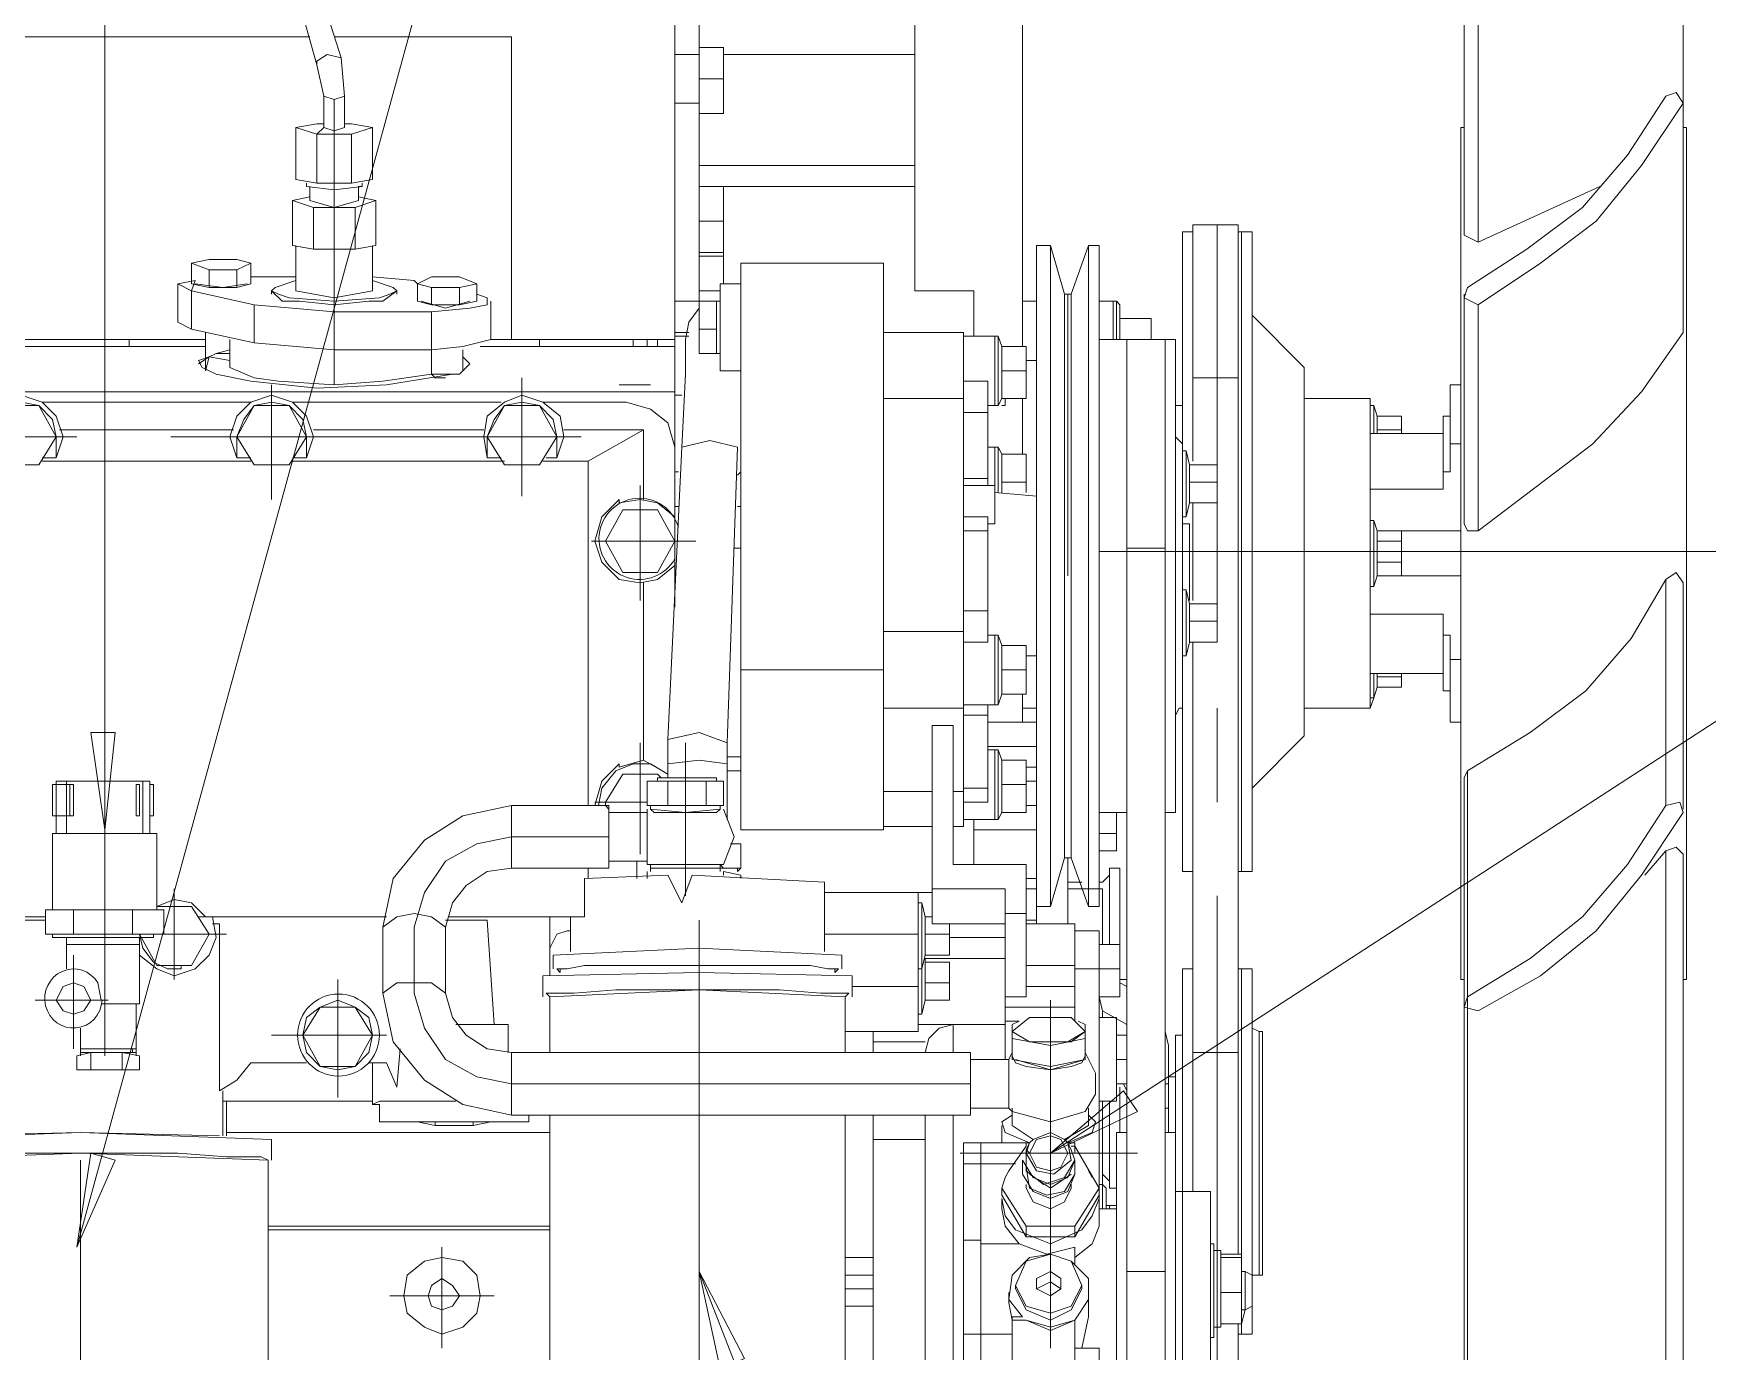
# Model space of a CAD drawing. Header units: millimetres. Extents: x 0.2 to 11.3, y 0.2 to 8.
# Drawn here: x 8.698 to 9.5, y 5.227 to 5.859 of the extents above; entities that cross this region are included whole.
import ezdxf

# ---------------------------------------------------------------- set-up
doc = ezdxf.new("R2010")
doc.units = ezdxf.units.MM
doc.layers.add('PDF_几何图形', color=7, linetype='Continuous')

msp = doc.modelspace()

# ---------------------------------------------------------------- linework, layer by layer
at = {"layer": 'PDF_几何图形', "lineweight": 13}
for points in [[(9.11833, 6.57222), (9.07333, 6.57222), (8.71833, 5.27722)], [(8.73167, 5.47722), (8.73167, 6.57222), (8.76833, 6.57222)], [(9.44833, 5.78556), (9.39, 5.75889), (9.39, 6.07056), (9.38333, 6.07056), (9.38333, 6.07389), (9.385, 6.07556), (9.38333, 6.07389), (9.38333, 6.16056), (9.39, 6.16056)], [(9.39, 6.07056), (9.44167, 6.09056), (9.48833, 6.11889), (9.48833, 5.71556), (9.48833, 5.71889), (9.48833, 6.14056), (9.48833, 6.14222)], [(9.38333, 6.07222), (9.38333, 5.76222), (9.39, 5.75889)], [(9.005, 5.58389), (9.005, 6.03389), (9.01667, 6.03389), (9.01667, 5.72556)], [(8.83667, 5.82889), (8.83333, 5.84389), (8.82167, 5.88556), (8.82167, 5.88722), (8.82667, 5.88889), (8.83167, 5.88889), (8.845, 5.84722), (8.84667, 5.82889), (8.84667, 5.81389)], [(9.11667, 5.87556), (9.11667, 5.88389), (9.12, 5.88722), (9.12, 5.73556), (9.14833, 5.73556), (9.14833, 5.71389), (9.14333, 5.71389), (9.16, 5.71389), (9.16, 5.68056)], [(9.12, 5.88722), (9.17167, 5.88722), (9.17167, 5.70889)], [(8.83, 5.85722), (8.59667, 5.85722)], [(8.84167, 5.85722), (8.92667, 5.85722), (8.92667, 5.71222)], [(8.83333, 5.84389), (8.83333, 5.84556), (8.83833, 5.84889), (8.845, 5.84722)], [(9.005, 5.84889), (9.01667, 5.84889)], [(9.02833, 5.84889), (9.12, 5.84889)], [(9.01667, 5.83722), (9.02833, 5.83722)], [(8.83333, 5.78722), (8.83333, 5.81056), (8.83667, 5.81389), (8.83667, 5.82889), (8.84167, 5.82722), (8.84667, 5.82889), (8.84167, 5.82722), (8.84167, 5.69056)], [(9.385, 5.73722), (9.41333, 5.75556), (9.44, 5.77556), (9.46167, 5.80056), (9.48, 5.82889), (9.485, 5.83056), (9.48833, 5.82556), (9.485, 5.83056)], [(9.005, 5.82556), (9.01667, 5.82556)], [(9.48833, 5.82556), (9.46833, 5.79556), (9.44667, 5.76889), (9.42, 5.74889), (9.39, 5.72889), (9.39, 5.62056), (9.385, 5.62056), (9.38333, 5.62389), (9.385, 5.62056)], [(8.83667, 5.81556), (8.83333, 5.81556), (8.82333, 5.81389), (8.82333, 5.78889), (8.83333, 5.78722), (8.85, 5.78722), (8.86, 5.78889), (8.86, 5.81389), (8.85, 5.81056), (8.83333, 5.81056), (8.82333, 5.81389)], [(8.84167, 5.81222), (8.84667, 5.81389), (8.84167, 5.81222), (8.83667, 5.81389)], [(8.84667, 5.81556), (8.85, 5.81556), (8.86, 5.81389)], [(8.85, 5.81056), (8.85, 5.78722)], [(9.38333, 5.81389), (9.38167, 5.81389), (9.38167, 5.40556), (9.38333, 5.40556)], [(9.48833, 5.40556), (9.49, 5.40556), (9.49, 5.81389), (9.48833, 5.81389)], [(9.01667, 5.79556), (9.12, 5.79556)], [(8.855, 5.78556), (8.84167, 5.78389), (8.82833, 5.78556), (8.82833, 5.78722)], [(8.855, 5.78722), (8.855, 5.78556), (8.85333, 5.78556), (8.85333, 5.77889), (8.84167, 5.77556), (8.83, 5.77889), (8.83, 5.78556)], [(8.83167, 5.75556), (8.83167, 5.77556), (8.82167, 5.77889), (8.83, 5.78056)], [(8.82167, 5.77889), (8.82167, 5.75722), (8.83167, 5.75556), (8.85167, 5.75556), (8.86167, 5.75722), (8.86167, 5.77889)], [(8.83167, 5.77556), (8.85167, 5.77556), (8.86167, 5.77889), (8.85333, 5.78056)], [(9.12, 5.78556), (9.02833, 5.78556), (9.01667, 5.78556), (9.01667, 5.72722), (9.01667, 5.73056), (9.01667, 5.70556), (9.02667, 5.70556)], [(9.02833, 5.78556), (9.02833, 5.73889)], [(8.85167, 5.77556), (8.85167, 5.75556)], [(9.01667, 5.76889), (9.02833, 5.76889)], [(9.25333, 5.76389), (9.24833, 5.76389), (9.24833, 5.66222)], [(9.25333, 5.76722), (9.275, 5.76722), (9.275, 5.27389)], [(9.25333, 5.65556), (9.25333, 5.76722), (9.25333, 5.65389)], [(9.25333, 5.76389), (9.25333, 5.76389)], [(9.265, 5.58222), (9.265, 5.76722)], [(9.275, 5.76389), (9.27667, 5.76389)], [(8.82333, 5.75722), (8.82333, 5.73556), (8.84167, 5.73222), (8.86, 5.73556), (8.86, 5.75722)], [(9.185, 5.44056), (9.185, 5.75722), (9.17833, 5.75722), (9.17833, 5.43222)], [(9.19167, 5.73389), (9.185, 5.75722)], [(9.19167, 5.46389), (9.19167, 5.73389), (9.195, 5.73389), (9.20333, 5.75722)], [(8.80167, 5.74889), (8.80167, 5.73889), (8.795, 5.73722), (8.78167, 5.73722), (8.78167, 5.74556), (8.795, 5.74556), (8.80167, 5.74889), (8.795, 5.75056), (8.78167, 5.75056), (8.77333, 5.74889), (8.78167, 5.74556), (8.78167, 5.73722), (8.77333, 5.73889), (8.77333, 5.74889)], [(9.01667, 5.75389), (9.02833, 5.75389)], [(9.01667, 5.75222), (9.02833, 5.75222)], [(8.77333, 5.71722), (8.76667, 5.72056), (8.76667, 5.73889)], [(8.775, 5.73889), (8.78833, 5.73722), (8.8, 5.73889)], [(8.795, 5.74556), (8.795, 5.73722)], [(8.80167, 5.74222), (8.82333, 5.74222)], [(8.86, 5.74056), (8.87, 5.73722), (8.87167, 5.73556), (8.86833, 5.73389), (8.86333, 5.73222), (8.84167, 5.73056), (8.82, 5.73222), (8.815, 5.73389), (8.81167, 5.73556), (8.81333, 5.73722), (8.82333, 5.74056)], [(8.86, 5.74222), (8.88, 5.74056), (8.88167, 5.73889), (8.88833, 5.74222), (8.90167, 5.74222), (8.91, 5.73889), (8.91, 5.73056)], [(9.03667, 5.73889), (9.02667, 5.73889), (9.02667, 5.69722), (9.03667, 5.69722)], [(8.78, 5.71222), (8.67167, 5.71222), (8.67167, 5.73056)], [(8.81167, 5.73389), (8.81167, 5.73556), (8.81667, 5.73056), (8.825, 5.73056), (8.84167, 5.72889), (8.85833, 5.73056), (8.865, 5.73056), (8.87167, 5.73556), (8.87167, 5.73389)], [(8.88333, 5.73056), (8.895, 5.72722), (8.90667, 5.73056)], [(8.88833, 5.72889), (8.88833, 5.73722)], [(8.91, 5.73389), (8.915, 5.73222), (8.915, 5.72889), (8.90667, 5.72722), (8.88833, 5.72556)], [(8.90167, 5.73722), (8.90167, 5.72889)], [(8.91, 5.73389), (8.91, 5.73389)], [(9.005, 5.71222), (8.91667, 5.71222), (8.91667, 5.73056)], [(9.005, 5.73056), (9.01667, 5.73056), (9.025, 5.73056), (9.02667, 5.73056)], [(9.02667, 5.73556), (9.01667, 5.73556)], [(9.17833, 5.73056), (9.17167, 5.73056)], [(9.17833, 5.44056), (9.185, 5.44056), (9.19167, 5.46389), (9.195, 5.46389), (9.195, 5.73389), (9.19333, 5.73389), (9.19333, 5.59889)], [(9.20833, 5.73056), (9.21667, 5.73056), (9.21667, 5.71222)], [(9.215, 5.71222), (9.215, 5.73056), (9.215, 5.71222)], [(9.21833, 5.71222), (9.21833, 5.72889), (9.21667, 5.73056)], [(9.38333, 5.73222), (9.385, 5.73722), (9.38333, 5.73222), (9.39, 5.72889)], [(9.38333, 5.73389), (9.38333, 5.62389)], [(8.79167, 5.71222), (8.79167, 5.69889), (8.80333, 5.69389), (8.815, 5.69222), (8.84167, 5.69056), (8.865, 5.69222), (8.88833, 5.69556), (8.88833, 5.70722), (8.88833, 5.72556), (8.84167, 5.72556), (8.84167, 5.70722), (8.88833, 5.70722), (8.90333, 5.70889), (8.91667, 5.71222)], [(8.80333, 5.72889), (8.84167, 5.72556)], [(9.00833, 5.66056), (9.01, 5.69556), (9.01, 5.71222), (9.01167, 5.72056), (9.01667, 5.72722)], [(9.21833, 5.72222), (9.23333, 5.72222), (9.23333, 5.71222)], [(9.28167, 5.49722), (9.30667, 5.52222), (9.30667, 5.69889), (9.28167, 5.72389)], [(8.78, 5.71556), (8.78, 5.69722), (8.78167, 5.70389), (8.79167, 5.70222), (8.79167, 5.70556), (8.785, 5.70556), (8.79167, 5.70722), (8.785, 5.70556), (8.78167, 5.70389), (8.77667, 5.70056)], [(9.01167, 5.71556), (9.005, 5.71556)], [(9.01167, 5.71389), (9.005, 5.71389)], [(9.01667, 5.71722), (9.025, 5.71722)], [(9.105, 5.71556), (9.14333, 5.71556), (9.14333, 5.47889)], [(9.155, 5.68056), (9.16, 5.68056), (9.16167, 5.68389), (9.17333, 5.68389), (9.17333, 5.70889), (9.16167, 5.70889), (9.16, 5.71389)], [(9.15833, 5.68056), (9.15833, 5.71389)], [(9.215, 5.71722), (9.215, 5.71722)], [(9.39, 5.62056), (9.445, 5.66222), (9.46833, 5.68722), (9.48833, 5.71556)], [(8.78, 5.70889), (8.66667, 5.70889)], [(8.74333, 5.70889), (8.74333, 5.71222)], [(8.78167, 5.70389), (8.77667, 5.70222), (8.77833, 5.69889), (8.785, 5.69556), (8.80167, 5.69222), (8.83333, 5.68889), (8.86667, 5.69056), (8.89833, 5.69556), (8.90167, 5.69556), (8.90333, 5.69722), (8.90333, 5.70722)], [(8.91167, 5.70889), (9.005, 5.70889)], [(8.94, 5.70889), (8.94, 5.71222)], [(8.985, 5.70889), (8.985, 5.71222)], [(8.99167, 5.70889), (8.99167, 5.71222)], [(8.99667, 5.70889), (8.99667, 5.71222)], [(9.16167, 5.69722), (9.16167, 5.70889)], [(9.20833, 5.46722), (9.21667, 5.46722), (9.21667, 5.48556), (9.20833, 5.48556), (9.22167, 5.48556), (9.22167, 5.71222), (9.20833, 5.71222)], [(9.22167, 5.71222), (9.22167, 5.71222)], [(9.24, 5.71222), (9.24, 5.71222)], [(8.785, 5.70556), (8.785, 5.70556)], [(8.90333, 5.69722), (8.90667, 5.70056), (8.90333, 5.70389), (8.90667, 5.70056)], [(9.17333, 5.70222), (9.17833, 5.70222)], [(8.81167, 5.69056), (8.81167, 5.63556)], [(8.89, 5.69389), (8.895, 5.69389), (8.89, 5.69389), (8.88833, 5.69556), (8.90167, 5.69556)], [(8.93167, 5.69389), (8.93167, 5.63722)], [(8.97833, 5.69056), (8.99333, 5.69056), (8.97833, 5.69056)], [(9.14333, 5.69222), (9.155, 5.69222), (9.155, 5.64222)], [(9.16167, 5.68389), (9.16167, 5.69722), (9.17333, 5.69722)], [(9.25333, 5.69389), (9.275, 5.69389)], [(9.37333, 5.64889), (9.37667, 5.64889), (9.37667, 5.69056), (9.38167, 5.69056)], [(8.525, 5.68722), (9.005, 5.68722)], [(8.70833, 5.65556), (8.71167, 5.66556), (8.70833, 5.67556), (8.70167, 5.68222), (8.69167, 5.68556), (8.68167, 5.68222), (8.675, 5.67556), (8.67167, 5.66556), (8.675, 5.65556)], [(8.70167, 5.65556), (8.70833, 5.65556), (8.70833, 5.66556), (8.70667, 5.67389), (8.7, 5.68056), (8.69167, 5.68222), (8.68333, 5.68056), (8.67667, 5.67389), (8.675, 5.66556), (8.68333, 5.65222), (8.7, 5.65222), (8.70833, 5.66556), (8.7, 5.68056), (8.68333, 5.68056), (8.675, 5.66556), (8.675, 5.65556), (8.68167, 5.65556)], [(8.70167, 5.68222), (8.80167, 5.68222)], [(8.82833, 5.65556), (8.83167, 5.66556), (8.82833, 5.67556), (8.82167, 5.68222), (8.81167, 5.68556), (8.80167, 5.68222), (8.795, 5.67556), (8.79167, 5.66556), (8.795, 5.65556)], [(8.82167, 5.65556), (8.82833, 5.65556), (8.82833, 5.66556), (8.82667, 5.67389), (8.82, 5.68056), (8.81167, 5.68222), (8.80333, 5.68056), (8.79833, 5.67389), (8.795, 5.66556), (8.80333, 5.65222), (8.82, 5.65222), (8.82833, 5.66556), (8.82, 5.68056), (8.80333, 5.68056), (8.795, 5.66556), (8.795, 5.65556), (8.80167, 5.65556)], [(8.82167, 5.68222), (8.92167, 5.68222)], [(8.94833, 5.65556), (8.95167, 5.66556), (8.95, 5.67556), (8.94167, 5.68222), (8.93167, 5.68556), (8.92333, 5.68222), (8.915, 5.67556), (8.91333, 5.66556), (8.915, 5.65556)], [(8.94333, 5.65556), (8.94833, 5.65556), (8.94833, 5.66556), (8.94667, 5.67389), (8.94, 5.68056), (8.93167, 5.68222), (8.92333, 5.68056), (8.91833, 5.67389), (8.915, 5.66556), (8.92333, 5.65222), (8.94, 5.65222), (8.94833, 5.66556), (8.94, 5.68056), (8.92333, 5.68056), (8.915, 5.66556), (8.915, 5.65556), (8.92167, 5.65556)], [(8.94167, 5.68222), (8.98167, 5.68222), (8.99333, 5.67889), (9.00167, 5.67222), (9.005, 5.66056)], [(9.005, 5.68556), (9.00833, 5.68556)], [(9.03667, 5.68556), (9.03667, 5.68556)], [(9.105, 5.68389), (9.14333, 5.68389)], [(9.16167, 5.68056), (9.16333, 5.68056), (9.16333, 5.68389)], [(9.17167, 5.65722), (9.17167, 5.68389)], [(9.30667, 5.68389), (9.33833, 5.68389), (9.33833, 5.53556), (9.34, 5.54056), (9.34, 5.55222)], [(9.03667, 5.67556), (9.03667, 5.67722)], [(9.14333, 5.67722), (9.155, 5.67722)], [(9.24833, 5.68056), (9.245, 5.68056)], [(9.33833, 5.68056), (9.34, 5.68056), (9.34, 5.66722)], [(9.33833, 5.64056), (9.37333, 5.64056), (9.37333, 5.67556), (9.37667, 5.67556)], [(9.34167, 5.67556), (9.34, 5.68056)], [(9.35333, 5.66722), (9.35333, 5.67556), (9.34167, 5.67556), (9.34167, 5.66889), (9.35333, 5.66889)], [(8.79333, 5.66889), (8.71, 5.66889)], [(8.91333, 5.66889), (8.83167, 5.66889)], [(8.94167, 5.65389), (8.96333, 5.65389), (8.99, 5.66889), (8.95167, 5.66889)], [(8.99, 5.63556), (8.99, 5.66889)], [(9.78333, 5.66722), (9.76333, 5.66722), (9.71667, 5.66722), (9.185, 5.32222)], [(9.37333, 5.66722), (9.33833, 5.66722)], [(9.34167, 5.66722), (9.34167, 5.66889)], [(8.67333, 5.66556), (8.71833, 5.66556)], [(8.76333, 5.66556), (8.96, 5.66556)], [(9.155, 5.62389), (9.15833, 5.62389), (9.15833, 5.66056)], [(9.155, 5.66056), (9.16, 5.66056), (9.16, 5.63889)], [(9.16, 5.66056), (9.16167, 5.65722), (9.17333, 5.65722), (9.17333, 5.63889)], [(9.245, 5.66556), (9.24833, 5.66222), (9.24833, 5.53556), (9.24833, 5.45722), (9.25333, 5.45722), (9.25333, 5.56556)], [(9.24833, 5.65889), (9.25, 5.65889), (9.25, 5.62722)], [(9.25167, 5.65222), (9.25, 5.65889)], [(9.37667, 5.66222), (9.38167, 5.66222)], [(8.70167, 5.65389), (8.80167, 5.65389)], [(8.82167, 5.65389), (8.92333, 5.65389)], [(8.96333, 5.65389), (8.96333, 5.48889)], [(9.16167, 5.64389), (9.16167, 5.65722)], [(9.24833, 5.62722), (9.25, 5.62722), (9.25167, 5.63389), (9.265, 5.63389), (9.265, 5.65222), (9.25167, 5.65222), (9.25167, 5.64389), (9.265, 5.64389)], [(8.98833, 5.58722), (8.98833, 5.64222)], [(9.005, 5.64889), (9.00667, 5.64889)], [(9.035, 5.64722), (9.03667, 5.64889)], [(9.155, 5.64556), (9.14333, 5.64556)], [(9.14333, 5.64222), (9.15833, 5.64222)], [(9.16167, 5.63889), (9.16167, 5.64389), (9.17333, 5.64389)], [(9.25167, 5.63389), (9.25167, 5.64389)], [(9.005, 5.60389), (8.99667, 5.59722), (8.98833, 5.59556), (8.97833, 5.59722), (8.97, 5.60556), (8.96667, 5.61556), (8.97, 5.62722), (8.97833, 5.63556), (8.97833, 5.63389), (8.98833, 5.63556), (8.99667, 5.63389), (9.005, 5.62722)], [(9.15833, 5.63889), (9.17833, 5.63722)], [(9.25333, 5.63389), (9.25333, 5.58722), (9.25333, 5.63222)], [(9.00667, 5.63222), (9.005, 5.63222)], [(9.035, 5.63222), (9.03667, 5.63222)], [(9.14333, 5.56722), (9.155, 5.56722), (9.155, 5.62722), (9.14333, 5.62722)], [(9.33833, 5.62556), (9.34, 5.62556), (9.34, 5.59389)], [(9.34, 5.62556), (9.34167, 5.62056), (9.34167, 5.61556)], [(9.14333, 5.62056), (9.155, 5.62056)], [(9.24833, 5.62389), (9.25167, 5.62389), (9.25167, 5.58722)], [(9.34167, 5.60556), (9.34167, 5.59889), (9.35333, 5.59889), (9.35333, 5.62056), (9.34167, 5.62056), (9.38167, 5.62056)], [(8.965, 5.61556), (9.015, 5.61556)], [(9.03333, 5.61222), (9.03667, 5.61222)], [(9.20833, 5.61056), (9.54333, 5.61056)], [(9.22167, 5.61222), (9.24, 5.61222)], [(9.35333, 5.61556), (9.34167, 5.61556), (9.34167, 5.60556), (9.35333, 5.60556)], [(8.96667, 5.48889), (8.97, 5.50056), (8.97833, 5.50889), (8.97833, 5.50722), (8.99, 5.51056), (8.99, 5.59556)], [(8.97833, 5.59722), (8.97833, 5.59722)], [(9.33833, 5.59389), (9.34, 5.59389), (9.34167, 5.59889), (9.38167, 5.59889)], [(9.385, 5.50556), (9.38333, 5.50222), (9.38333, 5.08556), (9.385, 5.08389), (9.385, 5.50556), (9.415, 5.52389), (9.44167, 5.54389), (9.46333, 5.56889), (9.48, 5.59722), (9.48, 5.48889), (9.46167, 5.46056), (9.44, 5.43556), (9.415, 5.41556), (9.385, 5.39722)], [(9.485, 5.60056), (9.48833, 5.59556), (9.485, 5.60056), (9.48, 5.59722)], [(9.48833, 5.48722), (9.48833, 5.59556)], [(9.24833, 5.59222), (9.25, 5.59222), (9.25, 5.56056)], [(9.24833, 5.56056), (9.25, 5.56056), (9.25167, 5.56722), (9.265, 5.56722), (9.265, 5.58556), (9.25167, 5.58556), (9.25167, 5.57722), (9.265, 5.57722)], [(9.25167, 5.58556), (9.25, 5.59222)], [(9.14333, 5.58222), (9.155, 5.58222)], [(9.33833, 5.58056), (9.37333, 5.58056), (9.37333, 5.54389), (9.37667, 5.54389)], [(9.105, 5.57222), (9.14333, 5.57222)], [(9.14333, 5.53722), (9.16, 5.53722), (9.16167, 5.54222), (9.17333, 5.54222), (9.17333, 5.56556), (9.16167, 5.56556), (9.16, 5.57056)], [(9.155, 5.57056), (9.16, 5.57056), (9.16, 5.53722)], [(9.15833, 5.57056), (9.15833, 5.53722)], [(9.25167, 5.56722), (9.25167, 5.57722)], [(9.37333, 5.57056), (9.37667, 5.57056), (9.37667, 5.52889), (9.38167, 5.52889)], [(9.16167, 5.55389), (9.16167, 5.56556)], [(9.25333, 5.56722), (9.25333, 5.30389), (9.25333, 5.41056), (9.24833, 5.41056), (9.24833, 5.30389), (9.245, 5.30389), (9.245, 5.37889), (9.245, 5.33222), (9.24, 5.33222), (9.24, 5.18222), (9.245, 5.18222), (9.245, 5.33222), (9.24167, 5.33222), (9.24167, 5.37389), (9.24, 5.38056)], [(9.03667, 5.55389), (9.105, 5.55389)], [(9.16167, 5.54222), (9.16167, 5.55389), (9.17333, 5.55389)], [(9.17333, 5.56056), (9.17833, 5.56056)], [(9.37667, 5.55889), (9.38167, 5.55889)], [(9.33833, 5.54056), (9.34, 5.54056), (9.34167, 5.54556), (9.35333, 5.54556), (9.35333, 5.55222)], [(9.33833, 5.55222), (9.37333, 5.55222)], [(9.34167, 5.55222), (9.34167, 5.54556)], [(9.34167, 5.55056), (9.35333, 5.55056)], [(9.17167, 5.52889), (9.17167, 5.54222)], [(9.105, 5.53556), (9.14333, 5.53556)], [(9.14333, 5.49056), (9.155, 5.49056), (9.155, 5.53722)], [(9.14333, 5.53222), (9.155, 5.53222)], [(9.17167, 5.53556), (9.17833, 5.53556)], [(9.24667, 5.53556), (9.24833, 5.53556), (9.24667, 5.53556), (9.245, 5.53222)], [(9.265, 5.53556), (9.265, 5.49056)], [(9.30667, 5.53556), (9.33833, 5.53556)], [(8.73167, 5.52222), (8.73167, 5.36889)], [(9.16333, 5.39722), (9.17333, 5.39722), (9.17333, 5.46056), (9.13833, 5.46056), (9.13833, 5.52722), (9.12833, 5.52722), (9.12833, 5.43222), (9.16333, 5.43222)], [(9.155, 5.52889), (9.17833, 5.52889)], [(8.98833, 5.51889), (8.98833, 5.46556)], [(9.00167, 5.52056), (9.00167, 5.50889)], [(9.01, 5.44556), (9.01, 5.51889)], [(9.03, 5.50889), (9.03, 5.51889)], [(9.13833, 5.47889), (9.14333, 5.47889), (9.14333, 5.48222), (9.16, 5.48222), (9.16167, 5.48556), (9.17333, 5.48556), (9.17333, 5.51056), (9.16167, 5.51056), (9.16, 5.51556)], [(9.155, 5.51722), (9.17833, 5.51722)], [(9.155, 5.51556), (9.16, 5.51556), (9.16, 5.48222)], [(9.15833, 5.51556), (9.15833, 5.48222)], [(8.99, 5.51056), (9.00167, 5.50389), (8.99333, 5.50889), (8.985, 5.50889), (8.97667, 5.50556), (8.97, 5.49722), (8.96833, 5.48889)], [(9.00167, 5.50222), (9.00167, 5.50889), (9.01667, 5.51056), (9.03, 5.50889), (9.03, 5.48389)], [(9.03, 5.48222), (9.03, 5.51222), (9.03667, 5.51222)], [(9.03, 5.50556), (9.03, 5.50556)], [(9.03, 5.50556), (9.03667, 5.50556)], [(9.16167, 5.49889), (9.16167, 5.51056)], [(9.17333, 5.50722), (9.17833, 5.50722)], [(8.70833, 5.47556), (8.70833, 5.50056), (8.75333, 5.50056), (8.75333, 5.47556)], [(8.71333, 5.50056), (8.71333, 5.47556)], [(8.715, 5.48389), (8.715, 5.49889)], [(8.75, 5.47556), (8.75, 5.50056)], [(8.75333, 5.48389), (8.755, 5.48389), (8.755, 5.49889), (8.75333, 5.49889)], [(8.97333, 5.46222), (8.99167, 5.46222), (8.99167, 5.48556), (8.97333, 5.48556), (8.97333, 5.48722), (8.97167, 5.48889), (8.97167, 5.49056), (8.98, 5.50389), (8.99667, 5.50389), (8.99833, 5.50222)], [(8.99667, 5.50222), (8.99667, 5.50056), (8.99167, 5.50056), (9.00167, 5.50056)], [(9.02833, 5.50056), (9.02833, 5.48889), (9.02, 5.48889), (9.00167, 5.48889), (8.99167, 5.48889), (8.99167, 5.50056)], [(8.99667, 5.50222), (9.025, 5.50222), (8.99667, 5.50222)], [(9.025, 5.50056), (8.99667, 5.50056)], [(9.00167, 5.48889), (9.00167, 5.50056), (9.02, 5.50056), (9.02833, 5.50056), (9.025, 5.50056), (9.025, 5.50222)], [(9.02, 5.50056), (9.02, 5.48889)], [(9.14333, 5.49722), (9.155, 5.49722)], [(9.16167, 5.48556), (9.16167, 5.49889), (9.17333, 5.49889)], [(9.17333, 5.50056), (9.17833, 5.50056)], [(8.99167, 5.49056), (8.96667, 5.49056)], [(9.105, 5.49556), (9.12833, 5.49556)], [(9.13833, 5.49556), (9.14333, 5.49556)], [(9.48667, 5.49056), (9.48833, 5.48556), (9.48667, 5.49056), (9.48, 5.48889)], [(8.865, 5.43056), (8.87, 5.45389), (8.885, 5.47222), (8.90333, 5.48389), (8.92667, 5.48889)], [(9.02833, 5.48722), (9.03333, 5.47389), (9.02833, 5.46056), (8.99167, 5.46056), (8.99167, 5.46222)], [(8.99167, 5.48556), (8.99167, 5.48722)], [(9.015, 5.48889), (8.99333, 5.48889), (8.99333, 5.48722), (9.01, 5.48556), (9.02667, 5.48722), (9.02667, 5.48889), (9.02167, 5.48889)], [(9.02667, 5.48722), (9.025, 5.48556), (8.995, 5.48556), (8.99333, 5.48722)], [(9.17333, 5.48889), (9.17833, 5.48889)], [(9.22167, 5.48556), (9.22167, 5.48556)], [(9.24, 5.48556), (9.24, 5.48556)], [(9.38333, 5.39222), (9.385, 5.39722), (9.38333, 5.39222), (9.39, 5.39056), (9.42, 5.40722), (9.44667, 5.42889), (9.46833, 5.45556), (9.48833, 5.48556)], [(8.76, 5.43889), (8.70333, 5.43889), (8.70333, 5.42722), (8.76, 5.42722), (8.76, 5.43889), (8.75667, 5.43889), (8.75667, 5.47556), (8.70667, 5.47556), (8.70667, 5.43889)], [(8.97333, 5.47389), (8.92667, 5.47389), (8.91, 5.47056), (8.895, 5.46222), (8.885, 5.44722), (8.88, 5.43056), (8.88, 5.39889), (8.885, 5.38222), (8.895, 5.36722), (8.91, 5.35889), (8.92667, 5.35556), (9.14667, 5.35556)], [(9.105, 5.47889), (9.12833, 5.47889)], [(9.14833, 5.47722), (9.17833, 5.47722)], [(9.20833, 5.47556), (9.21667, 5.47556)], [(9.03167, 5.47056), (9.03667, 5.47056), (9.03667, 5.45889), (9.035, 5.45722), (9.035, 5.45889), (9.03667, 5.45889), (9.02833, 5.45889), (9.02667, 5.46056), (9.02667, 5.45722)], [(9.47, 5.45556), (9.48, 5.46722)], [(9.485, 5.16722), (9.48833, 5.16222), (9.485, 5.16722), (9.48, 5.16556), (9.48, 5.46722), (9.485, 5.46889), (9.48833, 5.46556), (9.48833, 5.16389)], [(8.895, 5.43056), (8.89833, 5.44222), (8.905, 5.45056), (8.915, 5.45722), (8.92667, 5.45889)], [(8.96333, 5.45889), (8.96333, 5.45389)], [(8.98667, 5.45389), (8.98667, 5.46222)], [(8.99167, 5.45722), (8.99167, 5.45389)], [(8.99333, 5.46056), (8.99333, 5.45722)], [(8.99333, 5.45889), (8.99333, 5.45889)], [(8.99333, 5.45889), (9.02667, 5.45889), (9.035, 5.45889)], [(9.03667, 5.45389), (9.03667, 5.45556), (9.02833, 5.45722), (9.02833, 5.45556)], [(9.19333, 5.43222), (9.19333, 5.46389)], [(9.195, 5.46389), (9.20333, 5.44056)], [(9.21333, 5.42222), (9.21333, 5.45889), (9.21833, 5.45889), (9.21833, 5.42222)], [(9.25333, 5.45722), (9.25333, 5.45722)], [(9.275, 5.45722), (9.27667, 5.45722)], [(8.89667, 5.43556), (8.96167, 5.43556), (8.96167, 5.45389), (9.00167, 5.45556), (9.00833, 5.44222), (9.01333, 5.45556), (9.07667, 5.45222), (9.07667, 5.41889)], [(9.17333, 5.45389), (9.17833, 5.45389)], [(9.20833, 5.45222), (9.21, 5.45222), (9.21333, 5.45556)], [(8.74833, 5.42722), (8.75667, 5.41222), (8.77333, 5.41222), (8.78167, 5.42722), (8.77333, 5.44056), (8.75667, 5.44056), (8.765, 5.44389), (8.77333, 5.44222), (8.78, 5.43556)], [(8.765, 5.44889), (8.765, 5.40556)], [(9.08667, 5.38056), (9.12167, 5.38056), (9.12167, 5.44722), (9.12833, 5.44722), (9.07667, 5.44722)], [(9.12167, 5.44222), (9.12333, 5.44222), (9.125, 5.43556), (9.12833, 5.43556)], [(9.12333, 5.38889), (9.12333, 5.44222)], [(9.12833, 5.44889), (9.16333, 5.44889), (9.16333, 5.36722)], [(9.17333, 5.44889), (9.17833, 5.44889)], [(9.19333, 5.44889), (9.21, 5.44889), (9.21, 5.42222)], [(9.265, 5.44556), (9.265, 5.21722)], [(8.67, 5.41722), (8.67, 5.41556), (8.68, 5.42222), (8.68333, 5.43389), (8.70333, 5.43389)], [(8.68167, 5.43556), (8.68333, 5.43556), (8.70333, 5.43556)], [(8.71667, 5.43889), (8.71667, 5.42722)], [(8.745, 5.43889), (8.745, 5.42722)], [(8.74833, 5.41722), (8.75667, 5.41056), (8.765, 5.40722), (8.775, 5.41056), (8.78167, 5.41722), (8.785, 5.42556), (8.78333, 5.43556)], [(8.75667, 5.44056), (8.75667, 5.44056)], [(8.77667, 5.43556), (8.86667, 5.43556)], [(8.895, 5.43389), (8.915, 5.43389), (8.91833, 5.38389), (8.925, 5.38389), (8.9, 5.38389)], [(8.945, 5.43556), (8.945, 5.40722)], [(8.955, 5.41889), (8.955, 5.43556)], [(9.01667, 5.43389), (9.01667, 5.20389)], [(9.125, 5.41722), (9.125, 5.43556), (9.125, 5.42722), (9.13667, 5.42722)], [(9.16333, 5.43722), (9.17333, 5.43722)], [(9.17333, 5.43389), (9.17833, 5.43389)], [(8.70667, 5.42722), (8.70667, 5.42556), (8.755, 5.42556), (8.755, 5.42722)], [(8.71333, 5.42556), (8.71333, 5.42556)], [(8.71333, 5.42222), (8.71333, 5.42556), (8.71333, 5.41056)], [(8.73, 5.39389), (8.74833, 5.39389), (8.74833, 5.42556), (8.74833, 5.42222)], [(8.79, 5.42722), (8.74667, 5.42722)], [(8.75, 5.42056), (8.74833, 5.42722), (8.75, 5.42056), (8.755, 5.41389), (8.76167, 5.41056), (8.76833, 5.41056), (8.76833, 5.41222)], [(8.74833, 5.42556), (8.74833, 5.42556)], [(8.82833, 5.36556), (8.80167, 5.36556), (8.795, 5.35722), (8.78667, 5.35222), (8.78667, 5.43222), (8.78333, 5.43222)], [(8.955, 5.42889), (8.95333, 5.42889), (8.94833, 5.42722), (8.945, 5.42056)], [(9.12167, 5.42722), (9.07667, 5.42722)], [(9.12167, 5.41056), (9.12333, 5.41056), (9.125, 5.41722), (9.13667, 5.41722), (9.13667, 5.43222)], [(9.13667, 5.42556), (9.16333, 5.42556)], [(9.17333, 5.43222), (9.19667, 5.43222), (9.19667, 5.38556)], [(9.19667, 5.42889), (9.20833, 5.42889), (9.20833, 5.29556), (9.20833, 5.30556)], [(8.71333, 5.42222), (8.71333, 5.42222)], [(8.715, 5.42222), (8.715, 5.42222)], [(8.71667, 5.41722), (8.71667, 5.37222)], [(8.74833, 5.42222), (8.74833, 5.42222)], [(8.74833, 5.42222), (8.74833, 5.42222)], [(8.74833, 5.42222), (8.74833, 5.42222)], [(8.74833, 5.42222), (8.74833, 5.42222)], [(8.94667, 5.41056), (8.94667, 5.41722), (9.01667, 5.42056), (9.085, 5.41722), (9.085, 5.41056)], [(9.20833, 5.39722), (9.21833, 5.39722), (9.21833, 5.42222), (9.20833, 5.42222), (9.20833, 5.39722), (9.21, 5.39056), (9.21, 5.38722)], [(9.09, 5.39722), (9.09, 5.40722), (9.01667, 5.40889), (8.94167, 5.40722), (8.94167, 5.39722)], [(8.95, 5.41056), (8.95, 5.40889), (8.94833, 5.41056), (8.95333, 5.41056), (8.96167, 5.41222), (9.01667, 5.41222), (9.07, 5.41222), (9.07833, 5.41056), (9.08333, 5.41056), (9.08167, 5.40889), (9.08167, 5.41056)], [(9.12167, 5.38889), (9.12333, 5.38889), (9.125, 5.39556), (9.13667, 5.39556), (9.13667, 5.41389), (9.125, 5.41389), (9.125, 5.39556)], [(9.125, 5.41389), (9.125, 5.41556), (9.16333, 5.41556)], [(9.17333, 5.41222), (9.19667, 5.41222)], [(9.19667, 5.41056), (9.20833, 5.41056), (9.21833, 5.41056)], [(9.25333, 5.41056), (9.25333, 5.41056)], [(9.26667, 5.24056), (9.27667, 5.24056), (9.27667, 5.23556), (9.28167, 5.23556), (9.28167, 5.41056), (9.27667, 5.41056), (9.27667, 5.27389), (9.26667, 5.27389)], [(9.275, 5.41056), (9.27667, 5.41056)], [(8.72833, 5.40389), (8.73, 5.39556)], [(8.84333, 5.40556), (8.84333, 5.34889)], [(9.09, 5.40222), (9.12167, 5.40222)], [(9.125, 5.40389), (9.13667, 5.40389)], [(9.17333, 5.40222), (9.19667, 5.40222)], [(9.21833, 5.40556), (9.22167, 5.40556)], [(9.21833, 5.40389), (9.22167, 5.40222)], [(8.69833, 5.39556), (8.73333, 5.39556)], [(8.74667, 5.39389), (8.74667, 5.37056), (8.72, 5.37056), (8.72, 5.37222), (8.745, 5.37222), (8.745, 5.37056), (8.74667, 5.37056), (8.74667, 5.36889)], [(8.92667, 5.34056), (8.90333, 5.34556), (8.885, 5.35722), (8.87, 5.37556), (8.865, 5.39889)], [(8.92667, 5.37056), (8.915, 5.37222), (8.905, 5.37889), (8.89833, 5.38722), (8.895, 5.39889)], [(8.945, 5.39722), (8.94333, 5.39889), (8.95667, 5.39889), (8.97667, 5.40056), (9.01667, 5.40056), (9.055, 5.40056), (9.075, 5.39889), (9.08833, 5.39889), (9.08667, 5.39722)], [(9.08667, 5.37056), (9.08667, 5.39722), (9.01667, 5.40056), (8.945, 5.39722), (8.945, 5.37056), (8.945, 5.37889)], [(9.185, 5.39556), (9.185, 5.22889)], [(9.16333, 5.39222), (9.19667, 5.39222)], [(9.16333, 5.38556), (9.17, 5.38556), (9.16667, 5.38389), (9.16667, 5.36722), (9.185, 5.36389), (9.20167, 5.36722), (9.185, 5.36222), (9.16833, 5.36722)], [(9.16667, 5.38056), (9.175, 5.37556), (9.195, 5.37556), (9.20167, 5.38056), (9.195, 5.38722), (9.175, 5.38722), (9.16667, 5.38056), (9.175, 5.37556), (9.19333, 5.37556), (9.20167, 5.38056)], [(9.18667, 5.38722), (9.185, 5.38722), (9.18167, 5.38722)], [(9.19833, 5.38556), (9.20167, 5.38389), (9.20167, 5.36722)], [(9.20833, 5.38722), (9.21667, 5.38722), (9.21667, 5.34722), (9.21667, 5.37889), (9.22167, 5.37889)], [(9.21, 5.39056), (9.22167, 5.38389)], [(8.74667, 5.37222), (8.72, 5.37222), (8.72, 5.36889), (8.72, 5.37056), (8.72, 5.38222)], [(8.81167, 5.37889), (8.86667, 5.37889)], [(8.925, 5.37056), (8.925, 5.38389)], [(9.1, 5.38056), (9.1, 5.37056)], [(9.12167, 5.38389), (9.16333, 5.38389)], [(9.125, 5.37056), (9.12667, 5.37722), (9.13167, 5.38222), (9.13833, 5.38389), (9.13833, 5.37056)], [(9.20167, 5.37722), (9.185, 5.37389), (9.16667, 5.37722)], [(9.24833, 5.37889), (9.245, 5.37889)], [(9.28167, 5.38222), (9.285, 5.38056), (9.28667, 5.38056)], [(8.74833, 5.36889), (8.74833, 5.36222), (8.74, 5.36222), (8.725, 5.36222), (8.71833, 5.36222), (8.71833, 5.36889), (8.725, 5.37056), (8.74, 5.37056), (8.74833, 5.36889), (8.74833, 5.36222), (8.74, 5.36222), (8.74, 5.37056)], [(8.71833, 5.36889), (8.71833, 5.36222), (8.725, 5.36222), (8.74, 5.36222)], [(8.72, 5.37056), (8.72, 5.37056)], [(8.725, 5.37056), (8.725, 5.36222)], [(8.85833, 5.36556), (8.86667, 5.36556), (8.87167, 5.35389), (8.87333, 5.37222)], [(9.1, 5.37556), (9.125, 5.37556)], [(9.165, 5.36722), (9.16667, 5.37056)], [(9.2, 5.36556), (9.20167, 5.36889), (9.2, 5.36556), (9.195, 5.36389), (9.185, 5.36222), (9.17333, 5.36389), (9.16833, 5.36556), (9.16667, 5.36889)], [(9.185, 5.36389), (9.185, 5.37389)], [(9.20167, 5.37056), (9.20667, 5.36056), (9.20667, 5.35056), (9.20167, 5.34222)], [(9.25333, 5.37056), (9.275, 5.37056)], [(8.86, 5.36556), (8.86, 5.34556)], [(9.14667, 5.34389), (9.165, 5.34389), (9.165, 5.36722), (9.14667, 5.36722)], [(9.21667, 5.36722), (9.22167, 5.36722)], [(9.21667, 5.35556), (9.22167, 5.35556)], [(9.21833, 5.35556), (9.22, 5.35556), (9.22167, 5.35222)], [(9.21833, 5.35389), (9.21833, 5.33222)], [(9.24, 5.35556), (9.24167, 5.35556)], [(9.24167, 5.35889), (9.245, 5.35889)], [(9.28667, 5.35556), (9.28667, 5.35556)], [(9.28667, 5.28889), (9.28667, 5.35556)], [(8.78833, 5.35222), (8.78833, 5.33056)], [(8.78833, 5.34722), (8.86, 5.34722)], [(8.79, 5.33222), (8.79, 5.33056), (8.79, 5.34722)], [(8.86333, 5.33722), (8.86333, 5.34556), (8.86, 5.34556), (8.86333, 5.34722), (8.9, 5.34722)], [(9.20833, 5.30722), (9.21, 5.30722), (9.21, 5.34722)], [(9.20833, 5.34722), (9.21667, 5.34722)], [(9.21333, 5.34722), (9.21333, 5.30556), (9.21667, 5.30556)], [(8.86333, 5.33722), (8.935, 5.33722), (8.86333, 5.33722)], [(8.89, 5.33722), (8.89, 5.33556)], [(8.935, 5.34056), (8.935, 5.33722)], [(8.945, 5.34056), (8.945, 5.20389), (9.01667, 5.20556), (9.08667, 5.20389), (9.08667, 5.34056)], [(9.08667, 5.21056), (9.1, 5.21056), (9.1, 5.34056)], [(9.125, 4.80389), (9.125, 5.34056)], [(9.13833, 5.34056), (9.13833, 4.80389)], [(9.16667, 5.34056), (9.16167, 5.33722), (9.16333, 5.33222), (9.175, 5.32722), (9.17333, 5.32222), (9.17833, 5.31389), (9.18667, 5.31222), (9.195, 5.31889), (9.19333, 5.32722), (9.195, 5.32722), (9.19667, 5.32722), (9.19667, 5.32222)], [(9.165, 5.34389), (9.16667, 5.34222), (9.185, 5.33722), (9.20167, 5.34222), (9.185, 5.33722), (9.16667, 5.34222)], [(9.19333, 5.32722), (9.19167, 5.32889), (9.185, 5.33222), (9.17667, 5.32889), (9.16667, 5.33556), (9.16667, 5.34389)], [(9.20333, 5.34389), (9.20333, 5.33556), (9.19167, 5.32889)], [(9.20333, 5.34056), (9.20667, 5.33722), (9.205, 5.33222), (9.19333, 5.32722), (9.195, 5.32389)], [(9.24, 5.34389), (9.24167, 5.34389)], [(8.81167, 5.31889), (8.81167, 5.32889), (8.72, 5.33222), (8.62833, 5.32889), (8.62833, 5.31889), (8.63, 5.31889), (8.63, 4.97222)], [(8.65167, 5.33056), (8.72, 5.33222), (8.78667, 5.33056)], [(8.79, 5.33222), (8.79, 5.33222)], [(9.125, 5.32889), (9.1, 5.32889)], [(9.16167, 5.32722), (9.16167, 5.33556)], [(9.19667, 5.31889), (9.19333, 5.31056), (9.185, 5.30722), (9.17667, 5.31056), (9.17167, 5.31889), (9.17167, 5.31222), (9.17667, 5.30389), (9.185, 5.30056), (9.19333, 5.30389), (9.19667, 5.31222), (9.19667, 5.31889), (9.195, 5.32389), (9.19667, 5.31889), (9.19167, 5.31056), (9.18167, 5.30722), (9.17333, 5.31389), (9.17333, 5.32389), (9.175, 5.32222), (9.17833, 5.32889), (9.185, 5.33056), (9.19, 5.32889), (9.19333, 5.32222), (9.19, 5.31556), (9.185, 5.31389), (9.17833, 5.31556), (9.175, 5.32222)], [(9.175, 5.32722), (9.17667, 5.32889), (9.175, 5.32722), (9.17333, 5.32722)], [(9.19667, 5.27222), (9.205, 5.27889), (9.20833, 5.28722), (9.20833, 5.33556)], [(9.20833, 5.33222), (9.20833, 5.33222)], [(9.22167, 5.33056), (9.22167, 5.33222)], [(9.24, 5.33222), (9.24, 5.33056)], [(8.81, 5.31889), (8.72, 5.32222), (8.63, 5.31889), (8.62833, 5.31889), (8.63167, 5.32056), (8.64833, 5.32056), (8.67167, 5.32222), (8.72, 5.32222), (8.76667, 5.32222), (8.79, 5.32056), (8.80667, 5.32056), (8.81, 5.31889), (8.81, 4.97222)], [(9.14167, 5.32222), (9.22667, 5.32222)], [(9.15167, 5.19222), (9.14333, 5.19222), (9.14333, 5.32722), (9.17333, 5.32722), (9.17333, 5.32556), (9.165, 5.31389), (9.16333, 5.31056), (9.16167, 5.30556), (9.16167, 5.30222), (9.17333, 5.28222), (9.17333, 5.28722), (9.16167, 5.30556)], [(9.15167, 5.32722), (9.15167, 5.19056), (9.19667, 5.19056)], [(9.17333, 5.32222), (9.175, 5.32722), (9.17333, 5.32389)], [(9.195, 5.32556), (9.19667, 5.32556), (9.20833, 5.30556), (9.19667, 5.28722), (9.19667, 5.28222), (9.20833, 5.30222)], [(8.72, 4.97222), (8.72, 5.31889)], [(9.14333, 5.31722), (9.15167, 5.31722), (9.16833, 5.31722)], [(9.19667, 5.31556), (9.19667, 5.31222), (9.19167, 5.30389), (9.18333, 5.30222), (9.175, 5.30556), (9.17333, 5.31556)], [(9.20833, 5.32056), (9.20833, 5.32056)], [(9.195, 5.30722), (9.195, 5.30556), (9.19167, 5.29889), (9.185, 5.29556), (9.17667, 5.29889), (9.17333, 5.30556), (9.17333, 5.30722)], [(9.175, 5.31222), (9.185, 5.30556), (9.195, 5.31222)], [(9.21, 5.31222), (9.21333, 5.30889)], [(9.21, 5.29556), (9.21, 5.30722), (9.21167, 5.30556), (9.21167, 5.29556)], [(9.21167, 5.30556), (9.21, 5.30722)], [(9.20833, 5.30056), (9.205, 5.29222), (9.2, 5.28556), (9.185, 5.27889), (9.16833, 5.28556), (9.16333, 5.29222), (9.16167, 5.30056), (9.16167, 5.29556), (9.16333, 5.28722), (9.17, 5.27889)], [(9.21167, 5.29722), (9.21333, 5.29722), (9.21667, 5.29722)], [(9.21333, 5.29556), (9.21333, 5.29722)], [(9.20833, 5.29556), (9.21667, 5.29556)], [(9.28667, 5.28889), (9.28667, 5.28889)], [(8.81, 5.28722), (8.945, 5.28722)], [(8.81, 5.28556), (8.945, 5.28556)], [(9.14333, 5.28056), (9.15167, 5.28056)], [(8.89333, 5.27722), (8.89333, 5.22889)], [(9.15167, 5.27889), (9.17, 5.27889), (9.18333, 5.27389), (9.19667, 5.27722), (9.19667, 5.26889)], [(9.19667, 5.22889), (9.20833, 5.22889), (9.20833, 5.13722), (9.19667, 5.13722), (9.19667, 5.24222), (9.20333, 5.25222), (9.20333, 5.26222), (9.195, 5.27056), (9.185, 5.27389), (9.175, 5.27222), (9.16667, 5.26389), (9.165, 5.25222), (9.17167, 5.24389), (9.16667, 5.24389), (9.16667, 5.19222), (9.19667, 5.19222)], [(9.26167, 5.23389), (9.26333, 5.23389), (9.26333, 5.27889), (9.26167, 5.27889)], [(9.26333, 5.23889), (9.26667, 5.23889), (9.26667, 5.27556), (9.26333, 5.27556)], [(9.27667, 5.24722), (9.27833, 5.24722), (9.28167, 5.24889), (9.28167, 5.26389), (9.27833, 5.26556), (9.27833, 5.24722), (9.27667, 5.24056), (9.27667, 5.27389)], [(9.34667, 4.57556), (9.33167, 4.57556), (9.285, 4.57556), (9.01667, 5.26556)], [(9.08667, 5.27222), (9.1, 5.27222)], [(9.17833, 5.25722), (9.17833, 5.26222), (9.185, 5.26556), (9.185, 5.26056), (9.17833, 5.25722), (9.185, 5.25389), (9.185, 5.26056), (9.19, 5.25722), (9.19, 5.26222), (9.185, 5.26556), (9.185, 5.26056)], [(9.26667, 5.27222), (9.27667, 5.27222)], [(9.27667, 5.26556), (9.27833, 5.26556), (9.28167, 5.26389), (9.285, 5.26389)], [(9.08667, 5.26389), (9.1, 5.26389)], [(9.08667, 5.25722), (9.1, 5.25722)], [(9.16833, 5.25889), (9.16833, 5.25722), (9.17333, 5.24722), (9.185, 5.24222), (9.195, 5.24722), (9.2, 5.25722), (9.2, 5.25889)], [(9.185, 5.25389), (9.19, 5.25722), (9.19, 5.26222)], [(8.86833, 5.25389), (8.91833, 5.25389)], [(9.1, 5.24889), (9.08667, 5.24889)], [(9.17333, 5.24222), (9.185, 5.23889), (9.19667, 5.24222), (9.185, 5.23722), (9.17333, 5.24222), (9.16667, 5.24222), (9.165, 5.25056), (9.165, 5.25556)], [(9.20333, 5.25556), (9.20333, 5.24389), (9.2, 5.22889)], [(9.26667, 5.25556), (9.27667, 5.25556)], [(9.19667, 5.24222), (9.19667, 5.24222)], [(9.25333, 5.21056), (9.25333, 4.91222), (9.275, 4.91222), (9.275, 5.24056)], [(9.16667, 5.23556), (9.14333, 5.23556)], [(9.275, 5.23556), (9.27667, 5.23556)]]:
    msp.add_lwpolyline(points, dxfattribs=at)
for points in [[(9.02833, 5.85222), (9.01667, 5.85222), (9.01667, 5.82056), (9.02833, 5.82056)], [(9.28167, 5.76389), (9.27667, 5.76389), (9.27667, 5.45722), (9.28167, 5.45722)], [(9.20833, 5.75722), (9.20333, 5.75722), (9.20333, 5.44056), (9.20833, 5.44056)], [(9.105, 5.74889), (9.03667, 5.74889), (9.03667, 5.47722), (9.105, 5.47722)], [(8.76667, 5.73889), (8.77333, 5.73556), (8.775, 5.74056)], [(8.88167, 5.73889), (8.88833, 5.73722), (8.90167, 5.73722), (8.91, 5.73889), (8.91, 5.73056), (8.90167, 5.72889), (8.88833, 5.72889), (8.88167, 5.73056)], [(8.80333, 5.71056), (8.80333, 5.72889), (8.77333, 5.73556), (8.77333, 5.71722)], [(9.025, 5.70556), (9.025, 5.73056)], [(8.84167, 5.70722), (8.80333, 5.71056)], [(9.24, 5.71222), (9.24, 5.26556), (9.22167, 5.26556), (9.22167, 5.71222), (9.24, 5.71222), (9.245, 5.71222), (9.245, 5.48556), (9.24, 5.48556)], [(9.03, 5.51889), (9.01667, 5.52389), (9.00167, 5.52056), (9.00833, 5.66056), (9.02167, 5.66389), (9.035, 5.66056)], [(8.98, 5.63056), (8.97167, 5.61556), (8.98, 5.60056), (8.99667, 5.60056), (9.005, 5.61556), (8.99667, 5.63056)], [(8.725, 5.52389), (8.73167, 5.47722), (8.73667, 5.52389)], [(8.71667, 5.49889), (8.71667, 5.48389), (8.70667, 5.48389), (8.70667, 5.49889)], [(8.74833, 5.48389), (8.74833, 5.49889), (8.74667, 5.49889), (8.74667, 5.48389)], [(8.97333, 5.45889), (8.97333, 5.48889), (8.92667, 5.48889), (8.92667, 5.45889)], [(9.14833, 5.46056), (9.14833, 5.48222)], [(9.2, 5.45222), (9.19333, 5.45222)], [(8.895, 5.43056), (8.895, 5.39889), (8.88833, 5.40389), (8.87167, 5.40389), (8.865, 5.39889), (8.865, 5.43056), (8.87167, 5.43556), (8.88, 5.43722), (8.88833, 5.43556)], [(8.74833, 5.42222), (8.71333, 5.42222), (8.715, 5.42222), (8.71667, 5.42222), (8.73, 5.42222), (8.73167, 5.42222), (8.73333, 5.42222), (8.74333, 5.42222), (8.74667, 5.42222)], [(8.725, 5.39556), (8.72167, 5.39056), (8.71667, 5.38889), (8.71167, 5.39056), (8.70833, 5.39556), (8.71167, 5.40222), (8.71667, 5.40389), (8.72167, 5.40222)], [(8.86, 5.37889), (8.85833, 5.37056), (8.85167, 5.36389), (8.84333, 5.36222), (8.835, 5.36389), (8.82833, 5.37056), (8.82667, 5.37889), (8.82833, 5.38722), (8.835, 5.39222), (8.84333, 5.39556), (8.85167, 5.39222), (8.85833, 5.38722)], [(8.82667, 5.37889), (8.835, 5.36389), (8.85167, 5.36389), (8.86, 5.37889), (8.85167, 5.39222), (8.835, 5.39222)], [(9.28667, 5.26389), (9.28667, 5.38056), (9.285, 5.38056), (9.285, 5.26389)], [(9.14667, 5.34056), (9.14667, 5.37056), (8.92667, 5.37056), (8.92667, 5.34056)], [(9.22, 5.35222), (9.22667, 5.34222), (9.185, 5.32222)], [(8.89, 5.33556), (8.90833, 5.33556), (8.90833, 5.33722), (8.89, 5.33722), (8.88167, 5.33722)], [(8.90833, 5.33556), (8.91667, 5.33722), (8.90833, 5.33722)], [(8.945, 5.33222), (8.79, 5.33222)], [(9.22167, 5.18222), (9.22167, 5.33222), (9.21667, 5.33222), (9.21667, 5.18222)], [(8.725, 5.32222), (8.71833, 5.27722), (8.73667, 5.31889)], [(9.16333, 5.31056), (9.165, 5.31389)], [(9.205, 5.31056), (9.20333, 5.31389)], [(9.26167, 5.30389), (9.24833, 5.30389), (9.24833, 5.21056), (9.26167, 5.21056)], [(9.19667, 5.28222), (9.19667, 5.28722), (9.17333, 5.28722), (9.17333, 5.28222)], [(9.16833, 5.25889), (9.17333, 5.27056), (9.185, 5.27389), (9.195, 5.27056), (9.2, 5.25889), (9.195, 5.24889), (9.185, 5.24556), (9.17333, 5.24889)], [(8.91167, 5.25389), (8.91, 5.26389), (8.90333, 5.27056), (8.89333, 5.27222), (8.885, 5.27056), (8.87667, 5.26389), (8.875, 5.25389), (8.87667, 5.24556), (8.885, 5.23889), (8.89333, 5.23556), (8.90333, 5.23889), (8.91, 5.24556)], [(9.03833, 5.22389), (9.01667, 5.26556), (9.02667, 5.21889)], [(8.90167, 5.25389), (8.89833, 5.25889), (8.89333, 5.26222), (8.88833, 5.25889), (8.88667, 5.25389), (8.88833, 5.24889), (8.89333, 5.24722), (8.89833, 5.24889)]]:
    msp.add_lwpolyline(points, close=True, dxfattribs=at)
msp.add_circle((8.8437, 5.37889), 0.01963, dxfattribs=at)
msp.add_arc((8.98802, 5.6167), 0.01945, 16.49402, 330.82614, dxfattribs=at)
msp.add_ellipse((8.71667, 5.39639), major_axis=(0, 0.01417), ratio=0.970725, start_param=5.270299, end_param=10.934973, dxfattribs=at)

doc.saveas('drawing.dxf')
